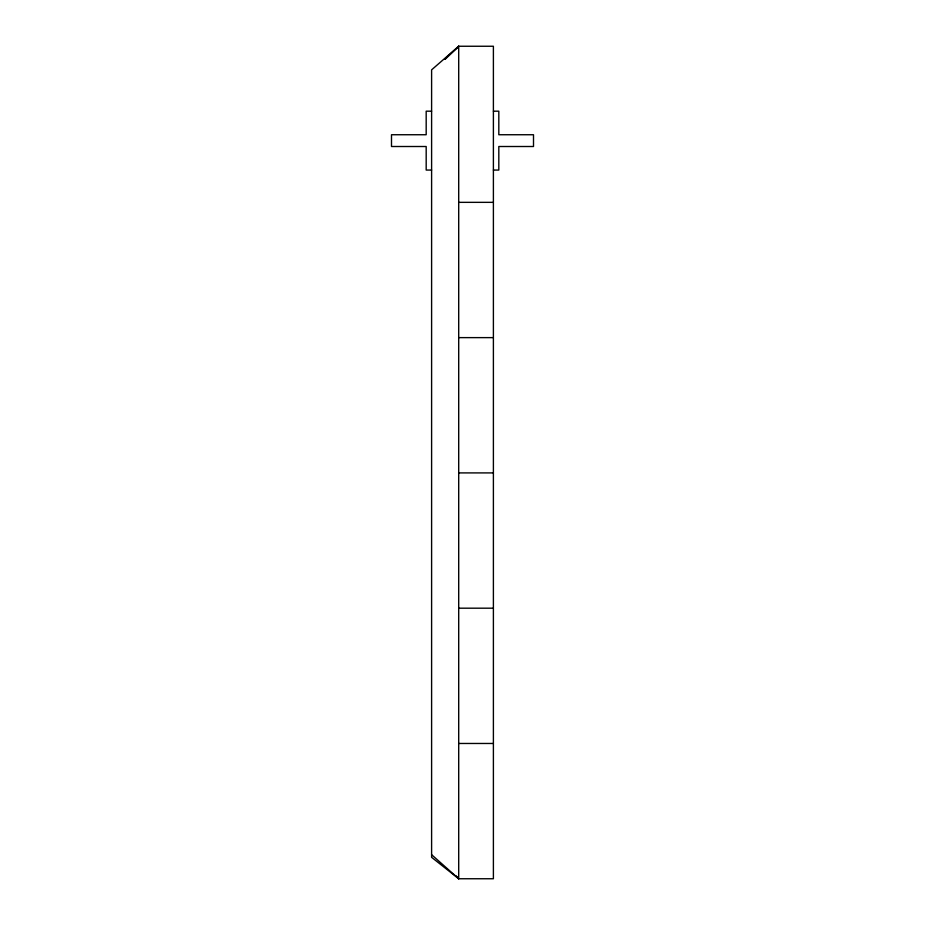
<?xml version="1.0" encoding="UTF-8"?>
<svg xmlns="http://www.w3.org/2000/svg" width="925" height="925" viewBox="0 0 925 925"><rect width="100%" height="100%" fill="white"/><g stroke="black" fill="none" stroke-linecap="round" stroke-linejoin="round"><path stroke-width="1.39" d="M445.156 59.2L458.708 46.25L493.395 46.25L493.395 878.75L458.708 878.75L431.605 857.325L431.605 69.849L458.708 46.25L458.708 878.75L431.605 854.7M445.156 59.05L458.708 46.25M431.605 111.185L426.182 111.185L426.182 134.738L391.495 134.738L391.495 146.508L426.182 146.508L426.182 170.061L431.605 170.061M493.395 111.185L498.818 111.185L498.818 134.738L533.505 134.738L533.505 146.508L498.818 146.508L498.818 170.061L493.395 170.061M458.708 202.344L493.395 202.344M458.708 337.625L493.395 337.625M458.708 472.906L493.395 472.906M458.708 608.188L493.395 608.188M458.708 743.469L493.395 743.469M455.805 875.674L458.708 878.75"/></g></svg>
